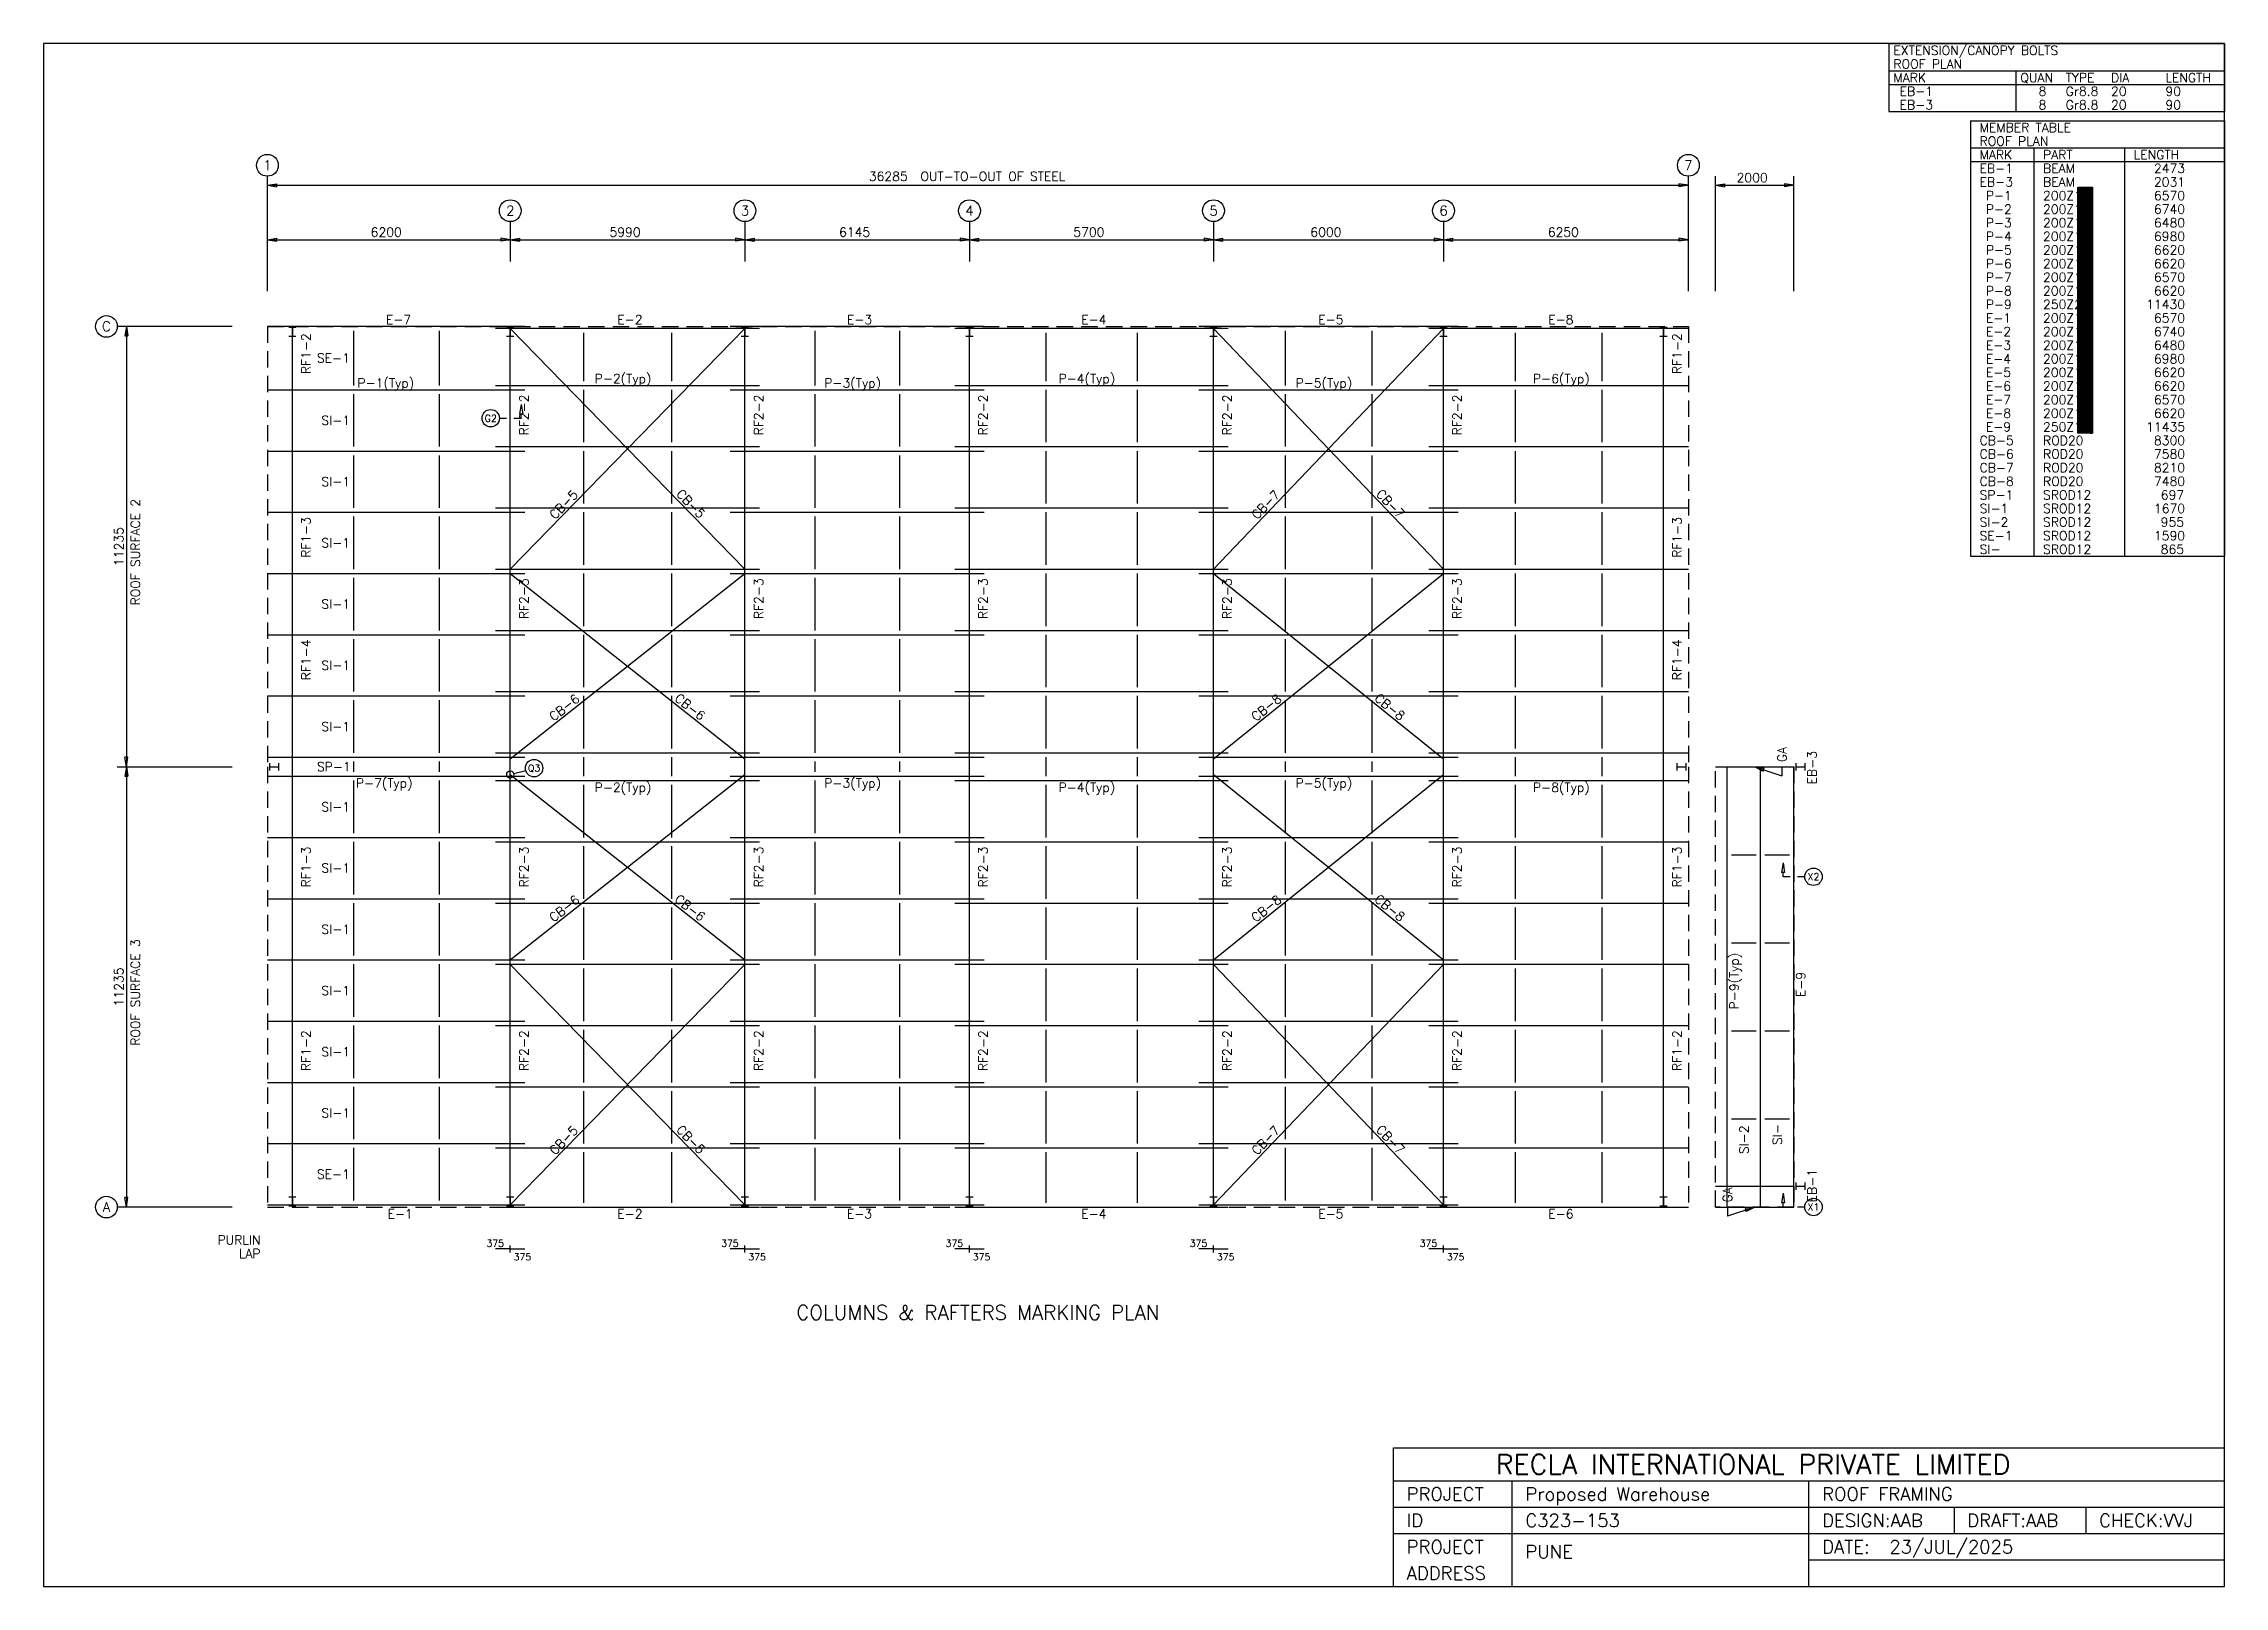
# Model space of a CAD drawing. Extents: x 0 to 55664, y 0 to 39363.
import ezdxf
from ezdxf.enums import TextEntityAlignment as Align

# ---------------------------------------------------------------- set-up
doc = ezdxf.new("R2010")
doc.units = 0
doc.header["$MEASUREMENT"] = 0
doc.linetypes.add('CONTIN', pattern=[0])
doc.linetypes.add('DASHED', pattern=[629.5, 420.8, -208.7])
doc.layers.get('0').update_dxf_attribs({"linetype": 'CONTIN'})
for name, color, linetype in [('1', 7, 'CONTIN'), ('10', 10, 'CONTIN'), ('11', 7, 'CONTIN'), ('12', 6, 'CONTIN'), ('13', 1, 'CONTIN'), ('14', 7, 'CONTIN'), ('15', 7, 'CONTIN'), ('2', 6, 'CONTIN'), ('22', 7, 'CONTIN'), ('26', 7, 'CONTIN'), ('3', 7, 'CONTIN'), ('4', 7, 'CONTIN'), ('5', 5, 'DASHED'), ('6', 6, 'CONTIN'), ('7', 7, 'CONTIN')]:
    doc.layers.add(name, color=color, linetype=linetype)
doc.styles.add('SIMPLEX', font='SIMPLEX')

# ---------------------------------------------------------------- blocks, each defined once
blk = doc.blocks.new('RW1BLT')
for p, q in [((-8563.2148, 0), (0, 0)), ((-8563.2148, 0), (-8563.2148, -1735.7867)), ((0, 0), (0, -1735.7867)), ((-8563.2148, -694.3147), (0, -694.3147)), ((-8563.2148, -1041.472), (0, -1041.472)), ((-5323.0796, -694.3147), (-5323.0796, -1735.7867)), ((-8563.2148, -1735.7867), (0, -1735.7867))]:
    blk.add_line(p, q)
at = {"layer": '14', "style": 'SIMPLEX'}
for s, p in [('EXTENSION/CANOPY BOLTS', (-8447.4961, -289.29779)), ('ROOF PLAN', (-8447.4961, -636.45514)), ('MARK', (-8447.4961, -983.61255)), ('QUAN', (-5207.3604, -983.61255)), ('TYPE', (-4050.1697, -983.61255)), ('DIA', (-2892.9783, -983.61255)), ('LENGTH', (-1504.3486, -983.61255))]:
    blk.add_text(s, height=231.438232, dxfattribs=at).set_placement(p)
at = {"layer": '26', "style": 'SIMPLEX'}
for s, height, p in [(' EB-1', 231.438232, (-8447.4961, -1330.7699)), ('8', 231.43823, (-4744.4839, -1330.7699)), ('Gr8.8', 231.438232, (-4050.1697, -1330.7699)), ('20', 231.438232, (-2892.9783, -1330.7699)), ('90', 231.438232, (-1504.3486, -1330.7699)), (' EB-3', 231.438232, (-8447.4961, -1677.9272)), ('8', 231.43823, (-4744.4839, -1677.9272)), ('Gr8.8', 231.438232, (-4050.1697, -1677.9272)), ('20', 231.438232, (-2892.9783, -1677.9272)), ('90', 231.438232, (-1504.3486, -1677.9272))]:
    blk.add_text(s, height=height, dxfattribs=at).set_placement(p)
blk = doc.blocks.new('RW1TBL')
for p, q in [((-6480.271, 0), (0, 0)), ((-6480.271, 0), (-6480.271, -11109.032)), ((0, 0), (0, -11109.032)), ((-6480.271, -694.3147), (0, -694.3147)), ((-6480.271, -694.3147), (-6480.271, -1041.472)), ((-6480.271, -1041.472), (-6480.271, -11109.032)), ((-6480.271, -1041.472), (0, -1041.472)), ((-4860.2031, -694.3147), (-4860.2031, -1041.472)), ((-4860.2031, -1041.472), (-4860.2031, -11109.032)), ((-2545.821, -694.3147), (-2545.821, -1041.472)), ((-2545.821, -1041.472), (-2545.821, -11109.032)), ((-6480.271, -11109.032), (0, -11109.032))]:
    blk.add_line(p, q)
at = {"layer": '14', "style": 'SIMPLEX'}
for s, p in [('MEMBER TABLE', (-6248.833, -289.29779)), ('ROOF PLAN', (-6248.833, -636.45514)), ('MARK', (-6248.833, -983.61255)), ('PART', (-4628.7651, -983.61255)), ('LENGTH', (-2314.3828, -983.61255))]:
    blk.add_text(s, height=231.438232, dxfattribs=at).set_placement(p)
at = {"layer": '26', "style": 'SIMPLEX'}
for s, p in [('EB-1', (-6248.833, -1330.7699)), ('BEAM', (-4628.7651, -1330.7699)), ('   2473', (-2314.3828, -1330.7699)), ('EB-3', (-6248.833, -1677.9272)), ('BEAM', (-4628.7651, -1677.9272)), ('   2031', (-2314.3828, -1677.9272)), (' P-1', (-6248.833, -2025.0844)), (' P-2', (-6248.833, -2372.2417)), ('200Z15', (-4628.7651, -2025.0844)), ('200Z15', (-4628.7651, -2372.2417)), ('   6570', (-2314.3828, -2025.0844)), ('   6740', (-2314.3828, -2372.2417)), (' P-3', (-6248.833, -2719.3992)), ('200Z15', (-4628.7651, -2719.3992)), ('   6480', (-2314.3828, -2719.3992)), (' P-4', (-6248.833, -3066.5564)), (' P-5', (-6248.833, -3413.7136)), ('200Z15', (-4628.7651, -3066.5564)), ('200Z15', (-4628.7651, -3413.7136)), ('   6980', (-2314.3828, -3066.5564)), ('   6620', (-2314.3828, -3413.7136)), (' P-6', (-6248.833, -3760.8711)), (' P-7', (-6248.833, -4108.0288)), ('200Z15', (-4628.7651, -3760.8711)), ('200Z15', (-4628.7651, -4108.0288)), ('   6620', (-2314.3828, -3760.8711)), ('   6570', (-2314.3828, -4108.0288)), (' P-8', (-6248.833, -4455.186)), ('200Z15', (-4628.7651, -4455.186)), ('   6620', (-2314.3828, -4455.186)), (' P-9', (-6248.833, -4802.3438)), (' E-1', (-6248.833, -5149.501)), ('250Z25', (-4628.7651, -4802.3438)), ('200Z15', (-4628.7651, -5149.501)), ('  11430', (-2314.3828, -4802.3438)), ('   6570', (-2314.3828, -5149.501)), (' E-2', (-6248.833, -5496.6587)), ('200Z15', (-4628.7651, -5496.6587)), ('   6740', (-2314.3828, -5496.6587)), (' E-3', (-6248.833, -5843.8159)), (' E-4', (-6248.833, -6190.9736)), ('200Z15', (-4628.7651, -5843.8159)), ('200Z15', (-4628.7651, -6190.9736)), ('   6480', (-2314.3828, -5843.8159)), ('   6980', (-2314.3828, -6190.9736)), (' E-5', (-6248.833, -6538.1309)), (' E-6', (-6248.833, -6885.2881)), ('200Z15', (-4628.7651, -6538.1309)), ('200Z15', (-4628.7651, -6885.2881)), ('   6620', (-2314.3828, -6538.1309)), ('   6620', (-2314.3828, -6885.2881)), (' E-7', (-6248.833, -7232.4458)), ('200Z15', (-4628.7651, -7232.4458)), ('   6570', (-2314.3828, -7232.4458)), (' E-8', (-6248.833, -7579.6025)), (' E-9', (-6248.833, -7926.7593)), ('200Z15', (-4628.7651, -7579.6025)), ('250Z18', (-4628.7651, -7926.7593)), ('  11435', (-2314.3828, -7926.7593)), ('   6620', (-2314.3828, -7579.6025)), ('CB-5', (-6248.833, -8273.917)), ('ROD20', (-4628.7651, -8273.917)), ('   8300', (-2314.3828, -8273.917)), ('CB-6', (-6248.833, -8621.0732)), ('CB-7', (-6248.833, -8968.2305)), ('ROD20', (-4628.7651, -8621.0732)), ('ROD20', (-4628.7651, -8968.2305)), ('   7580', (-2314.3828, -8621.0732)), ('   8210', (-2314.3828, -8968.2305)), ('CB-8', (-6248.833, -9315.3877)), ('SP-1', (-6248.833, -9662.5449)), ('SROD12', (-4628.7651, -9662.5449)), ('ROD20', (-4628.7651, -9315.3877)), ('   7480', (-2314.3828, -9315.3877)), ('    697', (-2314.3828, -9662.5449)), ('SI-1', (-6248.833, -10009.702)), ('SROD12', (-4628.7651, -10009.702)), ('   1670', (-2314.3828, -10009.702)), ('SI-2', (-6248.833, -10356.859)), ('SE-1', (-6248.833, -10704.017)), ('SROD12', (-4628.7651, -10356.859)), ('SROD12', (-4628.7651, -10704.017)), ('   1590', (-2314.3828, -10704.017)), ('    955', (-2314.3828, -10356.859)), ('SI-', (-6248.833, -11051.174)), ('SROD12', (-4628.7651, -11051.174)), ('    865', (-2314.3828, -11051.174))]:
    blk.add_text(s, height=231.438232, dxfattribs=at).set_placement(p)
blk = doc.blocks.new('WCOL')
for p, q in [((-10.2, 0), (10.2, 0)), ((0, 0), (0, -25.4)), ((-10.2, -25.4), (10.2, -25.4))]:
    blk.add_line(p, q)
blk = doc.blocks.new('ARROWP')
for p, q in [((0, 0), (-240.69579, 40.115963)), ((-240.69579, 40.115963), (-240.69579, -40.115963)), ((0, 0), (-240.69579, -40.115963))]:
    blk.add_line(p, q)
blk = doc.blocks.new('CUTSEC')
at = {"layer": '7'}
for p, q in [((-278, 0), (-93, 0)), ((93, 0), (278, 0)), ((278, 0), (278, 111))]:
    blk.add_line(p, q, dxfattribs=at)
at = {"layer": '7', "rotation": 90}
blk.add_blockref('ARROWP', (278, 352), dxfattribs=at)
blk = doc.blocks.new('ARROW')
for p, q in [((0, 0), (-240.69579, 40.115963)), ((-240.69579, 40.115963), (-240.69579, -40.115963)), ((0, 0), (-240.69579, -40.115963))]:
    blk.add_line(p, q)

msp = doc.modelspace()

# ---------------------------------------------------------------- hatches: boundary and pattern name
at = {"linetype": 'Continuous'}
h = msp.add_hatch(dxfattribs=at)
h.set_pattern_fill('ANSI31', color=256, scale=20)
h.paths.add_polyline_path([(51920.76359, 35704.692512), (52295.39652, 35704.692512), (52295.39652, 29421.76231), (51920.76359, 29421.76231)])

# ---------------------------------------------------------------- linework, layer by layer
for p, q in [((34456.3008, 0), (34456.3008, 3534.69312)), ((34456.3008, 3534.69312), (55664.4531, 3534.69312)), ((55664.4531, 0), (55664.4531, 3534.69312)), ((34456.3008, 2693.09961), (55664.4531, 2693.09961)), ((37486.0352, 0), (37486.0352, 2693.09961)), ((45060.3789, 0), (45060.3789, 2693.09961)), ((34456.3008, 2019.82459), (55664.4531, 2019.82459)), ((48763.3906, 2019.82459), (48763.3906, 1346.5498)), ((52129.7656, 2019.82459), (52129.7656, 1346.5498)), ((34456.3008, 1346.5498), (55664.4531, 1346.5498)), ((45060.3789, 673.274902), (55664.4531, 673.274902)), ((34456.3008, 0), (55664.4531, 0))]:
    msp.add_line(p, q)
msp.add_lwpolyline([(51920.76359, 35704.692512), (52295.39652, 35704.692512), (52295.39652, 29421.76231), (51920.76359, 29421.76231)], close=True, dxfattribs=at)
at = {"layer": '1'}
for p, q in [((12287.25733, 32148.73438), (5712.25684, 32148.73438)), ((7907.25611, 32037.64458), (7907.25611, 30641.97268)), ((10097.25684, 32037.64458), (10097.25684, 30641.97268)), ((18277.25684, 32090.87498), (11537.25635, 32090.87498)), ((11912.25684, 25957.16508), (17902.25684, 32090.87498)), ((11912.25684, 32090.87498), (17902.25684, 25957.16508)), ((13783.92383, 31979.78318), (13783.92383, 30753.06248)), ((16030.58984, 31979.78318), (16030.58984, 30753.06248)), ((24007.25684, 32148.73438), (17527.25684, 32148.73438)), ((19687.25484, 32037.64458), (19687.25484, 30641.97268)), ((21847.25884, 32037.64458), (21847.25884, 30641.97268)), ((30237.25684, 32090.87498), (23257.25684, 32090.87498)), ((25583.92484, 31979.78318), (25583.92484, 30753.06248)), ((27910.59084, 31979.78318), (27910.59084, 30753.06248)), ((36107.25884, 32148.73438), (29487.25684, 32148.73438)), ((29862.25684, 25957.16508), (35732.25684, 32090.87498)), ((29862.25684, 32090.87498), (35732.25684, 25957.16508)), ((31693.92484, 32037.64458), (31693.92484, 30641.97268)), ((33900.58884, 32037.64458), (33900.58884, 30641.97268)), ((41982.25684, 32090.87498), (35357.25484, 32090.87498)), ((37563.92484, 31979.78318), (37563.92484, 30753.06248)), ((39770.58884, 31979.78318), (39770.58884, 30753.06248)), ((11537.25635, 30641.97268), (18277.25684, 30641.97268)), ((23257.25684, 30641.97268), (30237.25684, 30641.97268)), ((35357.25484, 30641.97268), (41982.25684, 30641.97268)), ((5712.25684, 30530.88088), (12287.25733, 30530.88088)), ((7907.25611, 30419.79098), (7907.25611, 29079.56448)), ((10097.25684, 30419.79098), (10097.25684, 29079.56448)), ((13783.92383, 30530.88088), (13783.92383, 29190.65428)), ((16030.58984, 30530.88088), (16030.58984, 29190.65428)), ((17527.25684, 30530.88088), (24007.25684, 30530.88088)), ((19687.25484, 30419.79098), (19687.25484, 29079.56448)), ((21847.25884, 30419.79098), (21847.25884, 29079.56448)), ((25583.92484, 30530.88088), (25583.92484, 29190.65428)), ((27910.59084, 30530.88088), (27910.59084, 29190.65428)), ((29487.25684, 30530.88088), (36107.25884, 30530.88088)), ((31693.92484, 30419.79098), (31693.92484, 29079.56448)), ((33900.58884, 30419.79098), (33900.58884, 29079.56448)), ((37563.92484, 30530.88088), (37563.92484, 29190.65428)), ((39770.58884, 30530.88088), (39770.58884, 29190.65428)), ((5712.25684, 28968.47268), (12287.25733, 28968.47268)), ((11537.25635, 29079.56448), (18277.25684, 29079.56448)), ((13783.92383, 28968.47268), (13783.92383, 27628.34768)), ((16030.58984, 28968.47268), (16030.58984, 27628.34768)), ((17527.25684, 28968.47268), (24007.25684, 28968.47268)), ((23257.25684, 29079.56448), (30237.25684, 29079.56448)), ((25583.92484, 28968.47268), (25583.92484, 27628.34768)), ((27910.59084, 28968.47268), (27910.59084, 27628.34768)), ((29487.25684, 28968.47268), (36107.25884, 28968.47268)), ((35357.25484, 29079.56448), (41982.25684, 29079.56448)), ((37563.92484, 28968.47268), (37563.92484, 27628.34768)), ((39770.58884, 28968.47268), (39770.58884, 27628.34768)), ((7907.25611, 28857.38278), (7907.25611, 27517.25588)), ((10097.25684, 28857.38278), (10097.25684, 27517.25588)), ((19687.25484, 28857.38278), (19687.25484, 27517.25588)), ((21847.25884, 28857.38278), (21847.25884, 27517.25588)), ((31693.92484, 28857.38278), (31693.92484, 27517.25588)), ((33900.58884, 28857.38278), (33900.58884, 27517.25588)), ((5712.25684, 27406.16598), (12287.25733, 27406.16598)), ((7907.25611, 27295.07418), (7907.25611, 25954.84958)), ((10097.25684, 27295.07418), (10097.25684, 25954.84958)), ((11537.25635, 27517.25588), (18277.25684, 27517.25588)), ((13783.92383, 27406.16598), (13783.92383, 26065.93948)), ((16030.58984, 27406.16598), (16030.58984, 26065.93948)), ((17527.25684, 27406.16598), (24007.25684, 27406.16598)), ((19687.25484, 27295.07418), (19687.25484, 25954.84958)), ((21847.25884, 27295.07418), (21847.25884, 25954.84958)), ((23257.25684, 27517.25588), (30237.25684, 27517.25588)), ((25583.92484, 27406.16598), (25583.92484, 26065.93948)), ((27910.59084, 27406.16598), (27910.59084, 26065.93948)), ((29487.25684, 27406.16598), (36107.25884, 27406.16598)), ((31693.92484, 27295.07418), (31693.92484, 25954.84958)), ((33900.58884, 27295.07418), (33900.58884, 25954.84958)), ((35357.25484, 27517.25588), (41982.25684, 27517.25588)), ((37563.92484, 27406.16598), (37563.92484, 26065.93948)), ((39770.58884, 27406.16598), (39770.58884, 26065.93948)), ((5712.25684, 25843.75878), (12287.25733, 25843.75878)), ((7907.25611, 25732.66698), (7907.25611, 24392.54098)), ((10097.25684, 25732.66698), (10097.25684, 24392.54098)), ((11537.25635, 25954.84958), (18277.25684, 25954.84958)), ((11912.25684, 21113.73438), (17902.25684, 25841.44338)), ((11912.25684, 25841.44338), (17902.25684, 21113.73438)), ((13783.92383, 25843.75878), (13783.92383, 24503.63378)), ((16030.58984, 25843.75878), (16030.58984, 24503.63378)), ((17527.25684, 25843.75878), (24007.25684, 25843.75878)), ((19687.25484, 25732.66698), (19687.25484, 24392.54098)), ((21847.25884, 25732.66698), (21847.25884, 24392.54098)), ((23257.25684, 25954.84958), (30237.25684, 25954.84958)), ((25583.92484, 25843.75878), (25583.92484, 24503.63378)), ((27910.59084, 25843.75878), (27910.59084, 24503.63378)), ((29487.25684, 25843.75878), (36107.25884, 25843.75878)), ((29862.25684, 21113.73438), (35732.25684, 25841.44338)), ((29862.25684, 25841.44338), (35732.25684, 21113.73438)), ((31693.92484, 25732.66698), (31693.92484, 24392.54098)), ((33900.58884, 25732.66698), (33900.58884, 24392.54098)), ((35357.25484, 25954.84958), (41982.25684, 25954.84958)), ((37563.92484, 25843.75878), (37563.92484, 24503.63378)), ((39770.58884, 25843.75878), (39770.58884, 24503.63378)), ((5712.25684, 24281.44918), (12287.25733, 24281.44918)), ((7907.25611, 24170.36038), (7907.25611, 22830.13478)), ((10097.25684, 24170.36038), (10097.25684, 22830.13478)), ((11537.25635, 24392.54098), (18277.25684, 24392.54098)), ((13783.92383, 24281.44918), (13783.92383, 22941.22558)), ((16030.58984, 24281.44918), (16030.58984, 22941.22558)), ((17527.25684, 24281.44918), (24007.25684, 24281.44918)), ((19687.25484, 24170.36038), (19687.25484, 22830.13478)), ((21847.25884, 24170.36038), (21847.25884, 22830.13478)), ((23257.25684, 24392.54098), (30237.25684, 24392.54098)), ((25583.92484, 24281.44918), (25583.92484, 22941.22558)), ((27910.59084, 24281.44918), (27910.59084, 22941.22558)), ((29487.25684, 24281.44918), (36107.25884, 24281.44918)), ((31693.92484, 24170.36038), (31693.92484, 22830.13478)), ((33900.58884, 24170.36038), (33900.58884, 22830.13478)), ((35357.25484, 24392.54098), (41982.25684, 24392.54098)), ((37563.92484, 24281.44918), (37563.92484, 22941.22558)), ((39770.58884, 24281.44918), (39770.58884, 22941.22558)), ((11537.25635, 22830.13478), (18277.25684, 22830.13478)), ((23257.25684, 22830.13478), (30237.25684, 22830.13478)), ((35357.25484, 22830.13478), (41982.25684, 22830.13478)), ((5712.25684, 22719.04398), (12287.25733, 22719.04398)), ((7907.25611, 22607.95318), (7907.25611, 21267.82518)), ((10097.25684, 22607.95318), (10097.25684, 21267.82518)), ((13783.92383, 22719.04398), (13783.92383, 21378.91598)), ((16030.58984, 22719.04398), (16030.58984, 21378.91598)), ((17527.25684, 22719.04398), (24007.25684, 22719.04398)), ((19687.25484, 22607.95318), (19687.25484, 21267.82518)), ((21847.25884, 22607.95318), (21847.25884, 21267.82518)), ((25583.92484, 22719.04398), (25583.92484, 21378.91598)), ((27910.59084, 22719.04398), (27910.59084, 21378.91598)), ((29487.25684, 22719.04398), (36107.25884, 22719.04398)), ((31693.92484, 22607.95318), (31693.92484, 21267.82518)), ((33900.58884, 22607.95318), (33900.58884, 21267.82518)), ((37563.92484, 22719.04398), (37563.92484, 21378.91598)), ((39770.58884, 22719.04398), (39770.58884, 21378.91598)), ((5712.25684, 21156.73538), (12287.25733, 21156.73538)), ((11537.25635, 21267.82618), (18277.25684, 21267.82618)), ((13783.92383, 21156.73638), (13783.92383, 20670.76758)), ((16030.58984, 21156.73638), (16030.58984, 20670.76758)), ((17527.25684, 21156.73538), (24007.25684, 21156.73538)), ((23257.25684, 21267.82618), (30237.25684, 21267.82618)), ((25583.92484, 21156.73638), (25583.92484, 20670.76758)), ((27910.59084, 21156.73638), (27910.59084, 20670.76758)), ((29487.25684, 21156.73538), (36107.25884, 21156.73538)), ((35357.25484, 21267.82618), (41982.25684, 21267.82618)), ((37563.92484, 21156.73638), (37563.92484, 20670.76758)), ((39770.58884, 21156.73638), (39770.58884, 20670.76758)), ((5712.25684, 20670.76858), (12287.25733, 20670.76858)), ((7907.25611, 21045.64548), (7907.25611, 20781.85838)), ((10097.25684, 21045.64548), (10097.25684, 20781.85838)), ((11912.25684, 15986.06006), (17902.25684, 20713.73438)), ((11912.25684, 20713.73438), (17902.25684, 15986.06006)), ((17527.25684, 20670.76858), (24007.25684, 20670.76858)), ((19687.25484, 21045.64548), (19687.25484, 20781.85838)), ((21847.25884, 21045.64548), (21847.25884, 20781.85838)), ((29487.25684, 20670.76858), (36107.25884, 20670.76858)), ((29862.25684, 15986.06006), (35732.25684, 20713.73438)), ((29862.25684, 20713.73438), (35732.25684, 15986.06006)), ((31693.92484, 21045.64548), (31693.92484, 20781.85838)), ((33900.58884, 21045.64548), (33900.58884, 20781.85838)), ((42976.56934, 9678.73438), (42976.56934, 20913.73438)), ((43826.57324, 9678.73438), (43826.57324, 20913.73438)), ((44676.56934, 9678.73438), (44676.56934, 20913.73438)), ((7907.25611, 20559.67868), (7907.25611, 19219.55079)), ((10097.25684, 20559.67868), (10097.25684, 19219.55079)), ((11537.25635, 20559.67778), (18277.25684, 20559.67778)), ((13783.92383, 20448.58788), (13783.92383, 19108.45997)), ((16030.58984, 20448.58788), (16030.58984, 19108.45997)), ((19687.25484, 20559.67868), (19687.25484, 19219.55079)), ((21847.25884, 20559.67868), (21847.25884, 19219.55079)), ((23257.25684, 20559.67778), (30237.25684, 20559.67778)), ((25583.92484, 20448.58788), (25583.92484, 19108.45997)), ((27910.59084, 20448.58788), (27910.59084, 19108.45997)), ((31693.92484, 20559.67868), (31693.92484, 19219.55079)), ((33900.58884, 20559.67868), (33900.58884, 19219.55079)), ((35357.25484, 20559.67778), (41982.25684, 20559.67778)), ((37563.92484, 20448.58788), (37563.92484, 19108.45997)), ((39770.58884, 20448.58788), (39770.58884, 19108.45997)), ((5712.25684, 19108.46094), (12287.25733, 19108.46094)), ((7907.25611, 18997.3711), (7907.25611, 17657.14356)), ((10097.25684, 18997.3711), (10097.25684, 17657.14356)), ((11537.25635, 18997.37012), (18277.25684, 18997.37012)), ((17527.25684, 19108.46094), (24007.25684, 19108.46094)), ((19687.25484, 18997.3711), (19687.25484, 17657.14356)), ((21847.25884, 18997.3711), (21847.25884, 17657.14356)), ((23257.25684, 18997.37012), (30237.25684, 18997.37012)), ((29487.25684, 19108.46094), (36107.25884, 19108.46094)), ((31693.92484, 18997.3711), (31693.92484, 17657.14356)), ((33900.58884, 18997.3711), (33900.58884, 17657.14356)), ((35357.25484, 18997.37012), (41982.25684, 18997.37012)), ((13783.92383, 18886.28028), (13783.92383, 17546.05274)), ((16030.58984, 18886.28028), (16030.58984, 17546.05274)), ((25583.92484, 18886.28028), (25583.92484, 17546.05274)), ((27910.59084, 18886.28028), (27910.59084, 17546.05274)), ((37563.92484, 18886.28028), (37563.92484, 17546.05274)), ((39770.58884, 18886.28028), (39770.58884, 17546.05274)), ((43087.66314, 18666.73536), (43715.47954, 18666.73536)), ((43937.66314, 18666.73536), (44565.47954, 18666.73536)), ((43937.66314, 18666.73536), (44565.47954, 18666.73536)), ((5712.25684, 17546.05323), (12287.25733, 17546.05323)), ((7907.25611, 17434.96338), (7907.25611, 16094.83545)), ((10097.25684, 17434.96338), (10097.25684, 16094.83545)), ((11537.25635, 17434.96241), (18277.25684, 17434.96241)), ((13783.92383, 17323.87208), (13783.92383, 15983.74561)), ((16030.58984, 17323.87208), (16030.58984, 15983.74561)), ((17527.25684, 17546.05323), (24007.25684, 17546.05323)), ((19687.25484, 17434.96338), (19687.25484, 16094.83545)), ((21847.25884, 17434.96338), (21847.25884, 16094.83545)), ((23257.25684, 17434.96241), (30237.25684, 17434.96241)), ((25583.92484, 17323.87208), (25583.92484, 15983.74561)), ((27910.59084, 17323.87208), (27910.59084, 15983.74561)), ((29487.25684, 17546.05323), (36107.25884, 17546.05323)), ((31693.92484, 17434.96338), (31693.92484, 16094.83545)), ((33900.58884, 17434.96338), (33900.58884, 16094.83545)), ((35357.25484, 17434.96241), (41982.25684, 17434.96241)), ((37563.92484, 17323.87208), (37563.92484, 15983.74561)), ((39770.58884, 17323.87208), (39770.58884, 15983.74561)), ((43087.66314, 16419.73389), (43715.47954, 16419.73389)), ((43937.66314, 16419.73389), (44565.47954, 16419.73389)), ((43937.66314, 16419.73389), (44565.47954, 16419.73389)), ((5712.25684, 15983.74512), (12287.25733, 15983.74512)), ((7907.25611, 15872.65479), (7907.25611, 14532.42872)), ((10097.25684, 15872.65479), (10097.25684, 14532.42872)), ((11537.25635, 15872.65479), (18277.25684, 15872.65479)), ((11912.25684, 9736.593946), (17902.25684, 15870.34034)), ((11912.25684, 15870.34034), (17902.25684, 9736.593946)), ((13783.92383, 15761.56446), (13783.92383, 14421.33838)), ((16030.58984, 15761.56446), (16030.58984, 14421.33838)), ((17527.25684, 15983.74512), (24007.25684, 15983.74512)), ((19687.25484, 15872.65479), (19687.25484, 14532.42872)), ((21847.25884, 15872.65479), (21847.25884, 14532.42872)), ((23257.25684, 15872.65479), (30237.25684, 15872.65479)), ((25583.92484, 15761.56446), (25583.92484, 14421.33838)), ((27910.59084, 15761.56446), (27910.59084, 14421.33838)), ((29487.25684, 15983.74512), (36107.25884, 15983.74512)), ((29862.25684, 9736.593946), (35732.25684, 15870.34034)), ((29862.25684, 15870.34034), (35732.25684, 9736.593946)), ((31693.92484, 15872.65479), (31693.92484, 14532.42872)), ((33900.58884, 15872.65479), (33900.58884, 14532.42872)), ((35357.25484, 15872.65479), (41982.25684, 15872.65479)), ((37563.92484, 15761.56446), (37563.92484, 14421.33838)), ((39770.58884, 15761.56446), (39770.58884, 14421.33838)), ((5712.25684, 14421.33838), (12287.25733, 14421.33838)), ((7907.25611, 14310.24756), (7907.25611, 12970.12037)), ((10097.25684, 14310.24756), (10097.25684, 12970.12037)), ((11537.25635, 14310.24805), (18277.25684, 14310.24805)), ((13783.92383, 14199.15772), (13783.92383, 12859.02979)), ((16030.58984, 14199.15772), (16030.58984, 12859.02979)), ((17527.25684, 14421.33838), (24007.25684, 14421.33838)), ((19687.25484, 14310.24756), (19687.25484, 12970.12037)), ((21847.25884, 14310.24756), (21847.25884, 12970.12037)), ((23257.25684, 14310.24805), (30237.25684, 14310.24805)), ((25583.92484, 14199.15772), (25583.92484, 12859.02979)), ((27910.59084, 14199.15772), (27910.59084, 12859.02979)), ((29487.25684, 14421.33838), (36107.25884, 14421.33838)), ((31693.92484, 14310.24756), (31693.92484, 12970.12037)), ((33900.58884, 14310.24756), (33900.58884, 12970.12037)), ((35357.25484, 14310.24805), (41982.25684, 14310.24805)), ((37563.92484, 14199.15772), (37563.92484, 12859.02979)), ((39770.58884, 14199.15772), (39770.58884, 12859.02979)), ((43087.66314, 14172.7334), (43715.47954, 14172.7334)), ((43937.66314, 14172.7334), (44565.47954, 14172.7334)), ((43937.66314, 14172.7334), (44565.47954, 14172.7334)), ((5712.25684, 12859.03003), (12287.25733, 12859.03003)), ((17527.25684, 12859.03003), (24007.25684, 12859.03003)), ((29487.25684, 12859.03003), (36107.25884, 12859.03003)), ((7907.25611, 12747.9397), (7907.25611, 11407.71241)), ((10097.25684, 12747.9397), (10097.25684, 11407.71241)), ((11537.25635, 12747.93946), (18277.25684, 12747.93946)), ((13783.92383, 12636.84937), (13783.92383, 11296.6222)), ((16030.58984, 12636.84937), (16030.58984, 11296.6222)), ((19687.25484, 12747.9397), (19687.25484, 11407.71241)), ((21847.25884, 12747.9397), (21847.25884, 11407.71241)), ((23257.25684, 12747.93946), (30237.25684, 12747.93946)), ((25583.92484, 12636.84937), (25583.92484, 11296.6222)), ((27910.59084, 12636.84937), (27910.59084, 11296.6222)), ((31693.92484, 12747.9397), (31693.92484, 11407.71241)), ((33900.58884, 12747.9397), (33900.58884, 11407.71241)), ((35357.25484, 12747.93946), (41982.25684, 12747.93946)), ((37563.92484, 12636.84937), (37563.92484, 11296.6222)), ((39770.58884, 12636.84937), (39770.58884, 11296.6222)), ((43087.66314, 11925.73511), (43715.47954, 11925.73511)), ((43937.66314, 11925.73511), (44565.47954, 11925.73511)), ((43937.66314, 11925.73511), (44565.47954, 11925.73511)), ((5712.25684, 11296.62208), (12287.25733, 11296.62208)), ((7907.25611, 11185.53187), (7907.25611, 9847.684301)), ((10097.25684, 11185.53187), (10097.25684, 9847.684301)), ((11537.25635, 11185.53187), (18277.25684, 11185.53187)), ((17527.25684, 11296.62208), (24007.25684, 11296.62208)), ((19687.25484, 11185.53187), (19687.25484, 9847.684301)), ((21847.25884, 11185.53187), (21847.25884, 9847.684301)), ((23257.25684, 11185.53187), (30237.25684, 11185.53187)), ((29487.25684, 11296.62208), (36107.25884, 11296.62208)), ((31693.92484, 11185.53187), (31693.92484, 9847.684301)), ((33900.58884, 11185.53187), (33900.58884, 9847.684301)), ((35357.25484, 11185.53187), (41982.25684, 11185.53187)), ((13783.92383, 11074.44141), (13783.92383, 9789.824743)), ((16030.58984, 11074.44141), (16030.58984, 9789.824743)), ((25583.92484, 11074.44141), (25583.92484, 9789.824743)), ((27910.59084, 11074.44141), (27910.59084, 9789.824743)), ((37563.92484, 11074.44141), (37563.92484, 9789.824743)), ((39770.58884, 11074.44141), (39770.58884, 9789.824743)), ((5712.25684, 9736.593946), (12287.25733, 9736.593946)), ((11537.25635, 9678.73438), (18277.25684, 9678.73438)), ((17527.25684, 9736.593946), (24007.25684, 9736.593946)), ((23257.25684, 9678.73438), (30237.25684, 9678.73438)), ((29487.25684, 9736.593946), (36107.25884, 9736.593946)), ((35357.25484, 9678.73438), (41982.25684, 9678.73438))]:
    msp.add_line(p, q, dxfattribs=at)
at = {"layer": '12'}
for p, q in [((5712.25684, 33045.55668), (5712.25684, 35980.19528)), ((41982.25684, 33045.55668), (41982.25684, 35980.19528)), ((42676.56934, 33045.55668), (42676.56934, 35980.19138)), ((44676.56934, 33045.55668), (44676.56934, 35980.19138)), ((11912.25684, 34823.00388), (11912.25684, 33804.67578)), ((17902.25684, 34823.00388), (17902.25684, 33804.67578)), ((23632.25684, 34823.00388), (23632.25684, 33804.67578)), ((29862.25684, 34823.00388), (29862.25684, 33804.67578)), ((35732.25684, 34823.00388), (35732.25684, 33804.67578)), ((4815.43366, 32148.73438), (1880.79684, 32148.73438)), ((1880.79684, 20913.73438), (4815.43366, 20913.73438)), ((4815.43366, 9678.73438), (1880.79684, 9678.73438))]:
    msp.add_line(p, q, dxfattribs=at)
at = {"layer": '13'}
for centre in [(5712.25684, 36257.92188), (41982.25684, 36257.92188), (11912.25684, 35100.73048), (17902.25684, 35100.73048), (23632.25684, 35100.73048), (29862.25684, 35100.73048), (35732.25684, 35100.73048), (1603.07084, 32148.73438), (1603.07084, 9678.73438)]:
    msp.add_circle(centre, 277.725891, dxfattribs=at)
at = {"layer": '2'}
for p, q in [((5712.25684, 35748.75588), (41982.25684, 35748.75588)), ((42676.56934, 35748.75588), (44676.56934, 35748.75588)), ((5712.25684, 34360.12698), (41982.25684, 34360.12698)), ((2112.23484, 32148.73438), (2112.23484, 9678.73438)), ((11912.25684, 8608.33248), (11537.25635, 8608.33248)), ((11912.25684, 8521.54318), (11912.25684, 8695.12195)), ((11912.25684, 8521.54318), (11912.25684, 8695.12195)), ((11912.25684, 8608.33248), (12287.25733, 8608.33248)), ((17902.25684, 8608.33248), (17527.25684, 8608.33248)), ((17902.25684, 8521.54318), (17902.25684, 8695.12195)), ((17902.25684, 8521.54318), (17902.25684, 8695.12195)), ((17902.25684, 8608.33248), (18277.25684, 8608.33248)), ((23632.25684, 8608.33248), (23257.25684, 8608.33248)), ((23632.25684, 8521.54318), (23632.25684, 8695.12195)), ((23632.25684, 8521.54318), (23632.25684, 8695.12195)), ((23632.25684, 8608.33248), (24007.25684, 8608.33248)), ((29862.25684, 8608.33248), (29487.25684, 8608.33248)), ((29862.25684, 8521.54318), (29862.25684, 8695.12195)), ((29862.25684, 8521.54318), (29862.25684, 8695.12195)), ((29862.25684, 8608.33248), (30237.25684, 8608.33248)), ((35732.25684, 8608.33248), (35357.25484, 8608.33248)), ((35732.25684, 8521.54318), (35732.25684, 8695.12195)), ((35732.25684, 8521.54318), (35732.25684, 8695.12195)), ((35732.25684, 8608.33248), (36107.25884, 8608.33248))]:
    msp.add_line(p, q, dxfattribs=at)
at = {"layer": '22'}
for p, q in [((55664.4531, 39362.7266), (0, 39362.7266)), ((0, 39362.7266), (0, 0)), ((55664.4531, 0), (55664.4531, 39362.7266)), ((0, 0), (55664.4531, 0))]:
    msp.add_line(p, q, dxfattribs=at)
at = {"layer": '3'}
for p, q in [((43676.57324, 20913.73438), (44370.88574, 20682.29588)), ((44370.88574, 20913.73438), (44370.88574, 20682.29588)), ((42982.25684, 9678.73438), (42982.25684, 9447.29615)), ((43676.57324, 9678.73438), (42982.25684, 9447.29615))]:
    msp.add_line(p, q, dxfattribs=at)
at = {"layer": '4'}
for p, q in [((6348.711979, 9678.73438), (6348.711979, 32148.73438)), ((11912.25684, 9678.73438), (11912.25684, 32148.73438)), ((17902.25684, 9678.73438), (17902.25684, 32148.73438)), ((23632.25684, 9678.73438), (23632.25684, 32148.73438)), ((29862.25684, 9678.73438), (29862.25684, 32148.73438)), ((35732.25684, 9678.73438), (35732.25684, 32148.73438)), ((41345.80374, 9678.73438), (41345.80374, 32148.73438)), ((42676.56934, 20913.73438), (44676.56934, 20913.73438)), ((42676.56934, 10208.73438), (44676.56934, 10208.73438))]:
    msp.add_line(p, q, dxfattribs=at)
at = {"layer": '5'}
for p, q in [((5712.25684, 32148.73438), (5712.25684, 20913.73438)), ((5712.25684, 32148.73438), (41982.25684, 32148.73438)), ((41982.25684, 32148.73438), (41982.25684, 20913.73438)), ((5712.25684, 20913.73438), (5712.25684, 9678.73438)), ((41982.25684, 20913.73438), (41982.25684, 9678.73438)), ((42676.56934, 9678.73438), (42676.56934, 20913.73438)), ((42676.56934, 20913.73438), (44676.56934, 20913.73438)), ((44676.56934, 20913.73438), (44676.56934, 9678.73438)), ((5712.25684, 9678.73438), (41982.25684, 9678.73438)), ((44676.56934, 9678.73438), (42676.56934, 9678.73438))]:
    msp.add_line(p, q, dxfattribs=at)
at = {"layer": '6'}
for p, q in [((42676.56934, 20913.73438), (44676.56934, 20913.73438)), ((42676.56934, 9678.73438), (44676.56934, 9678.73438))]:
    msp.add_line(p, q, dxfattribs=at)
at = {"layer": '7'}
msp.add_line((12001.67774, 20737.69438), (12305.70948, 20819.15728), dxfattribs=at)
for centre, radius in [((11412.3501, 29805.22268), 222.180725), ((11912.25684, 20713.73438), 92.575302), ((12520.31934, 20876.66118), 222.180725), ((45176.47564, 18104.98438), 222.180725), ((45176.47564, 9678.73438), 222.180725)]:
    msp.add_circle(centre, radius, dxfattribs=at)

# ---------------------------------------------------------------- block references
for name, p in [('RW1BLT', (55664.4531, 39362.7266)), ('RW1TBL', (55664.4531, 37395.5039))]:
    msp.add_blockref(name, p)
at = {"layer": '10', "yscale": 9.11174202, "zscale": 9.11174202}
for p, xscale in [((6348.711003, 32119.80468), -9.111742), ((11912.25684, 32119.80468), -9.111742), ((17902.25684, 32119.80468), -9.111742), ((23632.25684, 32119.80468), -9.111742), ((29862.25684, 32119.80468), -9.111742), ((35732.25684, 32119.80468), -9.111742), ((41345.80374, 32119.80468), -9.111742), ((6348.711979, 9939.102391), 9.11174202), ((11912.25684, 9939.102391), 9.11174202), ((17902.25684, 9939.102391), 9.11174202), ((23632.25684, 9939.102391), 9.11174202), ((29862.25684, 9939.102391), 9.11174202), ((35732.25684, 9939.102391), 9.11174202), ((41345.80374, 9939.102391), 9.11174202)]:
    msp.add_blockref('WCOL', p, dxfattribs=dict(at, xscale=xscale))
at = {"layer": '10', "xscale": 9.11174202, "yscale": 9.11174202, "zscale": 9.11174202, "rotation": 90}
for p in [(5770.116391, 20913.73438), (41692.95994, 20913.73438), (44734.42874, 20913.73438), (44734.42874, 10208.73438)]:
    msp.add_blockref('WCOL', p, dxfattribs=at)
at = {"layer": '2'}
for p, rotation in [((5712.25684, 35748.75588), 180), ((42676.56934, 35748.75588), 180), ((5712.25684, 34360.12698), 180), ((11912.25684, 34360.12698), 180), ((17902.25684, 34360.12698), 180), ((23632.25684, 34360.12698), 180), ((29862.25684, 34360.12698), 180), ((35732.25684, 34360.12698), 180), ((2112.23484, 32148.73438), 90), ((2112.23484, 20913.73438), 270), ((2112.23484, 20913.73438), 90), ((2112.23484, 9678.73438), 270)]:
    msp.add_blockref('ARROW', p, dxfattribs=dict(at, rotation=rotation))
for p in [(41982.25684, 35748.75588), (44676.56934, 35748.75588), (11912.25684, 34360.12698), (17902.25684, 34360.12698), (23632.25684, 34360.12698), (29862.25684, 34360.12698), (35732.25684, 34360.12698), (41982.25684, 34360.12698)]:
    msp.add_blockref('ARROW', p, dxfattribs=at)
at = {"layer": '3'}
for p, rotation in [((43676.57324, 20913.73438), 161.565), ((43676.57324, 9678.73438), 18.435)]:
    msp.add_blockref('ARROWP', p, dxfattribs=dict(at, rotation=rotation))
at = {"layer": '7'}
msp.add_blockref('CUTSEC', (11912.25684, 29805.22268), dxfattribs=at)
at = {"layer": '7', "yscale": -1, "zscale": -1, "rotation": 180}
for p in [(44676.56934, 18104.98438), (44676.56934, 9678.73438)]:
    msp.add_blockref('CUTSEC', p, dxfattribs=at)

# ---------------------------------------------------------------- texts
at = {"layer": '11', "style": 'SIMPLEX'}
for s, height, p in [('36285', 231.438232, (21064.21384, 35859.84568)), ('2000', 231.438232, (43213.69434, 35825.90038)), ('6200', 231.438232, (8349.38038, 34437.27148)), ('5990', 231.438232, (14444.37989, 34437.27148)), ('6145', 231.438232, (20304.37984, 34437.27148)), ('5700', 231.438232, (26284.37984, 34437.27148)), ('6000', 231.438232, (32334.37984, 34437.27148)), ('6250', 231.438232, (38394.37794, 34437.27148)), ('375', 173.57869, (11304.73194, 8666.19218)), ('375', 173.57869, (11999.04639, 8319.03478)), ('375', 173.57869, (17294.73144, 8666.19218)), ('375', 173.57869, (17989.04594, 8319.03478)), ('375', 173.57869, (23024.73144, 8666.19218)), ('375', 173.57869, (23719.04784, 8319.03478)), ('375', 173.57869, (29254.73144, 8666.19218)), ('375', 173.57869, (29949.04594, 8319.03478)), ('375', 173.57869, (35124.72954, 8666.19218)), ('375', 173.57869, (35819.04784, 8319.03478))]:
    msp.add_text(s, height=height, dxfattribs=at).set_placement(p)
for p in [(2035.08934, 26033.64358), (2035.08934, 14798.64209)]:
    msp.add_text('11235', height=231.438232, rotation=90, dxfattribs=at).set_placement(p)
at = {"layer": '13', "style": 'SIMPLEX'}
for s, p in [('1', (5712.25684, 36257.92188)), ('7', (41982.25684, 36257.92188)), ('2', (11912.25684, 35100.73048)), ('3', (17902.25684, 35100.73048)), ('4', (23632.25684, 35100.73048)), ('5', (29862.25684, 35100.73048)), ('6', (35732.25684, 35100.73048)), ('C', (1603.07084, 32148.73438)), ('A', (1603.07084, 9678.73438))]:
    msp.add_text(s, height=249.953293, dxfattribs=at).set_placement(p, align=Align.MIDDLE_CENTER)
at = {"layer": '14', "style": 'SIMPLEX'}
for s, height, p in [('RECLA INTERNATIONAL PRIVATE LIMITED', 504.956177, (37065.2422, 2861.41821)), ('PROJECT', 336.637451, (34792.9375, 2188.14355)), ('Proposed Warehouse', 336.637451, (37822.6719, 2188.14355)), ('ROOF FRAMING', 336.637451, (45397.0156, 2188.14355)), ('ID', 336.637451, (34792.9375, 1514.86853)), ('C323-153', 336.637451, (37822.6719, 1514.86853)), ('DESIGN:AAB', 336.637451, (45397.0156, 1514.86853)), ('DRAFT:AAB', 336.637451, (49100.0273, 1514.86853)), ('CHECK:VVJ', 336.637451, (52466.4023, 1514.86853)), ('PROJECT', 336.637451, (34792.9375, 841.593506)), ('DATE:', 336.637451, (45397.0156, 841.593506)), ('23/JUL/2025', 336.637451, (47113.8672, 841.593506)), ('PUNE', 336.637451, (37822.6719, 716.63127)), ('ADDRESS', 336.637451, (34792.9375, 168.318726))]:
    msp.add_text(s, height=height, dxfattribs=at).set_placement(p)
at = {"layer": '15', "style": 'SIMPLEX'}
msp.add_text(' OUT-TO-OUT OF STEEL', height=231.438232, dxfattribs=at).set_placement((22221.40334, 35859.84568))
for s, p in [('ROOF SURFACE 2', (2459.39234, 25026.88668)), ('ROOF SURFACE 3', (2459.39234, 13791.88575))]:
    msp.add_text(s, height=231.438232, rotation=90, dxfattribs=at).set_placement(p)
msp.add_text('COLUMNS & RAFTERS MARKING PLAN', height=370.301209, dxfattribs=at).set_placement((23847.25684, 6803.11428), align=Align.CENTER)
at = {"layer": '2', "style": 'SIMPLEX'}
for s, p in [('PURLIN', (5538.67817, 8724.05176)), ('LAP', (5538.67817, 8376.89428))]:
    msp.add_text(s, height=231.438232, dxfattribs=at).set_placement(p, align=Align.RIGHT)
at = {"layer": '3', "style": 'SIMPLEX'}
for s, p in [(' E-7', (8577.38184, 32206.59378)), (' E-2', (14484.88184, 32206.59378)), (' E-3', (20344.88284, 32206.59378)), (' E-4', (26324.88184, 32206.59378)), (' E-5', (32374.88384, 32206.59378)), (' E-8', (38247.37984, 32206.59378)), ('SE-1', (6974.56006, 31224.08988)), (' P-1(Typ)', (7851.78833, 30588.74218)), (' P-2(Typ)', (13906.28614, 30699.83208)), (' P-3(Typ)', (19766.28714, 30588.74218)), (' P-4(Typ)', (25746.28814, 30699.83208)), (' P-5(Typ)', (31796.28614, 30588.74218)), (' P-6(Typ)', (37856.28614, 30699.83208)), ('SI-1', (7090.27906, 29633.95708)), ('SI-1', (7090.27906, 28071.59958)), ('SI-1', (7090.27906, 26509.24418)), ('SI-1', (7090.27906, 24946.88668)), ('SI-1', (7090.27906, 23384.52828)), ('SI-1', (7090.27906, 21822.17088)), ('SP-1', (6974.56006, 20798.03318)), (' P-7(Typ)', (7811.28638, 20381.47068)), (' P-3(Typ)', (19766.28714, 20381.47068)), (' P-5(Typ)', (31796.28614, 20381.47068)), (' P-2(Typ)', (13906.28614, 20270.37988)), (' P-4(Typ)', (25746.28814, 20270.37988)), (' P-8(Typ)', (37856.28614, 20270.37988)), ('SI-1', (7090.27906, 19773.89548)), ('SI-1', (7090.27906, 18211.53809)), ('SI-1', (7090.27906, 16649.18067)), ('SI-1', (7090.27906, 15086.82276)), ('SI-1', (7090.27906, 13524.46485)), ('SI-1', (7090.27906, 11962.10694)), ('SE-1', (6974.56006, 10400.88886)), (' E-1', (8617.88379, 9389.43659)), (' E-2', (14484.88282, 9389.43659)), (' E-3', (20344.88284, 9389.43659)), (' E-4', (26324.88184, 9389.43659)), (' E-5', (32374.88384, 9389.43659)), (' E-6', (38247.37984, 9389.43659))]:
    msp.add_text(s, height=231.438232, dxfattribs=at).set_placement(p)
for s, rotation, p in [(' RF1-2', 90, (6811.58851, 30771.57618)), (' RF1-2', 90, (41808.67874, 30771.57618)), (' RF2-2', 90, (12375.13379, 29209.16798)), (' RF2-2', 90, (18365.13284, 29209.16798)), (' RF2-2', 90, (24095.13384, 29209.16798)), (' RF2-2', 90, (30325.13384, 29209.16798)), (' RF2-2', 90, (36195.13384, 29209.16798)), ('CB-5', 45.679, (13053.0459, 27208.13478)), ('CB-5', 314.321, (16130.83594, 27853.89848)), ('CB-7', 46.259, (30975.92094, 27204.54098)), ('CB-7', 313.741, (33994.52634, 27856.64848)), (' RF1-3', 90, (6811.58851, 26084.45318)), (' RF1-3', 90, (41808.67874, 26084.45318)), (' RF2-3', 90, (12375.13379, 24522.14548)), (' RF2-3', 90, (18365.13284, 24522.14548)), (' RF2-3', 90, (24095.13384, 24522.14548)), (' RF2-3', 90, (30325.13384, 24522.14548)), (' RF2-3', 90, (36195.13384, 24522.14548)), (' RF1-4', 90, (6811.58851, 22959.73928)), (' RF1-4', 90, (41808.67874, 22959.73928)), ('CB-6', 38.283, (13019.65332, 22061.47558)), ('CB-6', 321.717, (16086.34664, 22620.68258)), ('CB-8', 38.848, (30941.98344, 22057.63968)), ('CB-8', 321.152, (33949.56934, 22623.80758)), ('GA', 90, (44486.60454, 21029.45408)), ('EB-3', 90, (45255.16704, 20462.43068)), (' RF1-3', 90, (6811.58851, 17675.6587)), (' RF2-3', 90, (12375.13379, 17675.6587)), (' RF2-3', 90, (18365.13284, 17675.6587)), (' RF2-3', 90, (24095.13384, 17675.6587)), (' RF2-3', 90, (30325.13384, 17675.6587)), (' RF2-3', 90, (36195.13384, 17675.6587)), (' RF1-3', 90, (41808.67874, 17675.6587)), ('CB-6', 38.283, (13019.65186, 16933.79444)), ('CB-6', 321.717, (16086.34474, 17492.99756)), ('CB-8', 38.848, (30941.98144, 16929.95752)), ('CB-8', 321.152, (33949.56544, 17496.12305)), (' P-9(Typ)', 90, (43265.86624, 14560.26417)), (' E-9', 90, (44965.87014, 14873.85987)), (' RF1-2', 90, (6811.58851, 12988.6355)), (' RF2-2', 90, (12375.13379, 12988.6355)), (' RF2-2', 90, (18365.13284, 12988.6355)), (' RF2-2', 90, (24095.13384, 12988.6355)), (' RF2-2', 90, (30325.13384, 12988.6355)), (' RF2-2', 90, (36195.13384, 12988.6355)), (' RF1-2', 90, (41808.67874, 12988.6355)), ('CB-5', 45.679, (13053.04639, 10987.57386)), ('CB-5', 314.321, (16130.83694, 11633.33704)), ('CB-7', 46.259, (30975.92284, 10983.98145)), ('CB-7', 313.741, (33994.52634, 11636.08875)), ('SI-2', 90, (43517.29204, 11027.75489)), ('SI-', 90, (44367.29204, 11259.19312)), ('SI-', 90, (44367.29204, 11259.19312)), ('GA', 90, (43097.97564, 9794.453512)), ('EB-1', 90, (45255.16704, 9797.931379))]:
    msp.add_text(s, height=231.438232, rotation=rotation, dxfattribs=at).set_placement(p)
at = {"layer": '7', "style": 'SIMPLEX'}
for s, p in [('G2', (11412.3501, 29805.22268)), ('Q3', (12520.31934, 20876.66118)), ('X2', (45176.47564, 18104.98438)), ('X1', (45176.47564, 9678.73438))]:
    msp.add_text(s, height=177.744553, dxfattribs=at).set_placement(p, align=Align.MIDDLE_CENTER)

doc.saveas('drawing.dxf')
